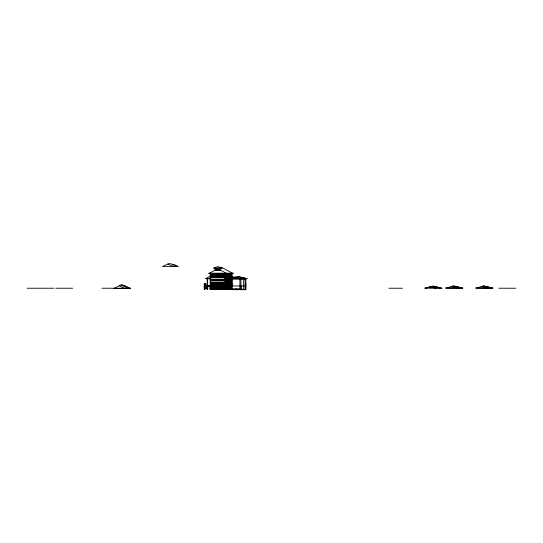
<?xml version="1.0" encoding="UTF-8"?>
<svg xmlns="http://www.w3.org/2000/svg" width="543" height="543" viewBox="0 0 543 543"><rect width="100%" height="100%" fill="white"/><g stroke="black" fill="none" stroke-linecap="round" stroke-linejoin="round"><path stroke-width="0.81" d="M220.682 289.494L220.702 288.564L220.77 289.188M226.424 283.589L226.424 279.713M227.782 283.27L229.173 283.018L229.166 285.401L227.782 285.401M228.08 280.242L228.08 279.645M228.868 285.401L228.874 283.018M227.415 285.713L227.415 279.604L229.54 279.604L229.73 285.713M229.845 286.08L229.845 283.989L231.515 283.989L231.515 279.292L225.433 279.292M230.212 286.08L230.212 284.356L231.881 284.356M230.504 286.08L230.504 284.647L231.881 284.647M231.427 289.283L231.881 289.507L231.881 273.509L231.881 288.143M231.542 289.494L231.542 289.052M236.578 289.052L236.578 289.494L236.612 289.052M240.929 289.276L240.929 285.944M231.881 289.507L231.542 289.684L245.796 289.684L245.796 278.478L225.433 278.498M228.881 280.242L228.888 279.645M210.168 278.912L205.763 278.573L210.168 276.238M221.021 267.088L233.239 273.543L208.811 273.543L216.304 269.45M207.378 286.229L210.168 286.392M215.184 269.891L220.614 269.885M213.827 267.937L217.899 266.579L221.972 268.276L213.827 268.276L221.972 267.937M231.881 277.989L239.008 276.543L246.474 278.763M456.161 286.385L462.792 288.224L445.769 288.224L453.235 286.005L454.647 286.005L462.113 288.224M487.757 286.772L492.874 288.224L475.851 288.224L483.318 286.005L484.729 286.005L492.196 288.224M431.006 286.819L436.124 288.224L431.006 286.819L424.986 288.224L442.009 288.224L433.497 286.08L424.986 288.224L432.418 286.344L439.857 288.224M210.121 286.88L210.121 288.801L239.911 288.822M210.508 285.951L204.453 285.985L204.453 283.609M215.184 269.952L220.614 269.939M172.979 264.726L174.452 264.726L178.355 266.511L162.466 266.511L168.54 263.728L170.807 263.728L176.882 266.511M215.985 268.615L217.119 268.615L217.146 269.776L215.958 269.776L215.958 268.588M217.343 268.615L218.476 268.615L218.503 269.776L217.315 269.776L217.315 268.588M218.7 268.615L219.834 268.615L219.861 269.776L218.673 269.776L218.673 268.588M215.985 269.185L217.119 269.185M217.343 269.185L218.476 269.185M218.7 269.185L219.834 269.185M208.811 273.204L233.239 273.183M211.071 273.624L212.768 273.624M213.223 273.624L214.913 273.624M215.367 273.624L217.064 273.624M211.152 273.713L212.68 273.713L212.68 276.93L211.152 276.93L211.186 273.747M215.456 273.713L216.983 273.713L216.983 276.93L215.456 276.93M222.915 273.713L224.442 273.713L224.442 276.93L222.915 276.93M211.186 275.321L212.652 275.321M213.331 275.321L214.804 275.321M215.483 275.321L216.949 275.321M218.646 275.321L220.119 275.321M220.797 275.321L222.27 275.321M222.915 275.321L224.415 275.321M231.644 275.661L231.725 277.806M225.433 275.864L231.087 275.864M225.433 275.98L231.087 275.98M225.433 276.659L226.648 276.659M230.666 276.659L231.881 276.659M224.985 276.93L225.433 276.93M210.508 277.018L224.985 277.018M231.881 277.018L235.703 277.018L241.268 278.763M225.433 277.113L226.648 277.113M230.666 277.113L231.881 277.113M242.035 277.303L247.153 278.763L231.82 278.763M210.616 277.473L224.985 277.473M227.327 277.453L228.291 277.453L228.291 273.747L227.327 273.747L227.327 278.125M229.024 277.453L229.988 277.453M226.648 277.846L230.666 277.846L230.666 273.652M225.433 278.077L231.881 278.077M225.433 278.125L231.087 278.172M231.881 278.43L247.153 278.43M205.763 278.573L210.168 278.573M225.433 278.64L231.881 278.64M231.488 278.912L245.117 279.156M225.433 279.061L231.881 279.061M210.508 279.509L225.094 279.509M210.508 280.188L225.094 280.188M210.168 280.527L225.433 280.521M225.861 281.641L226.988 281.641M229.96 281.641L231.094 281.641M217.519 282.672L211.41 282.672L211.41 287.994M224.191 282.672L218.082 282.672L218.082 287.994M211.634 282.896L217.288 282.896M218.306 282.896L223.967 282.896M231.766 283.351L231.725 285.618M245.796 289.684L245.796 283.575L245.456 285.944M211.634 283.684L217.288 283.684M218.306 283.684L223.967 283.684M230.239 283.779L231.087 283.779L230.239 283.779L230.273 287.573M225.433 283.779L226.736 283.779L226.662 287.573M211.634 283.914L217.288 283.914M218.306 283.914L223.967 283.914M225.433 283.887L226.736 283.887M230.239 283.887L231.087 283.887M211.634 284.871L212.883 284.871M213.107 284.871L214.349 284.871M214.573 284.871L215.822 284.871M216.046 284.871L217.288 284.871M218.306 284.871L219.555 284.871M219.779 284.871L221.021 284.871M221.252 284.871L222.494 284.871M222.718 284.871L223.967 284.871M124.048 285.577L130.68 288.557L113.657 288.557L121.123 284.905L122.542 284.905L130.001 288.557M228.881 285.713L227.103 285.713M211.634 285.835L212.883 285.835M213.107 285.835L214.349 285.835M214.573 285.835L215.822 285.835M216.046 285.835L217.288 285.835M218.306 285.835L219.555 285.835M219.779 285.835L221.021 285.835M221.252 285.835L222.494 285.835M222.718 285.835L223.967 285.835M204.202 285.985L210.168 285.985M245.796 285.944L225.325 285.957L225.325 279.224M207.453 286.093L211.322 286.059M224.273 286.059L231.881 286.08M204.202 286.229L210.433 286.229M210.168 286.514L211.322 286.514M224.273 286.514L231.881 286.5M204.202 286.623L207.114 286.623M210.168 286.629L210.616 286.629M224.985 286.636L231.881 286.636M211.634 286.799L212.883 286.799M213.107 286.799L214.349 286.799M214.573 286.799L215.822 286.799M216.046 286.799L217.288 286.799M218.306 286.799L219.555 286.799M219.779 286.799L221.021 286.799M221.252 286.799L222.494 286.799M222.718 286.799L223.967 286.799M230.354 286.724L226.621 286.724L226.621 288M204.202 287.016L207.114 287.016M226.621 287.152L230.354 287.152M204.202 287.417L207.114 287.417M226.621 287.573L230.354 287.573M204.202 287.81L207.114 287.81M211.634 287.756L217.288 287.756M218.306 287.756L223.967 287.756M445.769 287.892L462.792 287.892M475.851 287.892L492.874 287.892M210.168 288L231.881 288M224.985 288.116L225.433 288.116M27.15 288.224L53.818 288.224M55.644 288.224L72.667 288.224M101.969 288.224L130.68 288.224M204.202 288.211L207.114 288.211M210.168 288.224L231.881 288.231M388.91 288.224L402.539 288.224M498.827 288.224L515.85 288.224M220.458 288.292L231.881 288.353M204.202 288.604L207.114 288.604M211.58 288.89L213.277 288.89M213.732 288.89L215.422 288.89M215.876 288.89L217.573 288.89M218.028 288.89L219.725 288.89M204.202 288.964L207.114 288.964M210.168 288.971L231.427 288.971M211.241 289.229L220.064 289.229M228.976 289.283L230.449 289.283M220.702 289.412L231.427 289.412L231.427 287.96M204.541 289.528L204.202 283.609L205.946 283.609L205.946 285.985M210.168 289.453L221.137 289.5L210.168 289.473L210.168 273.231M231.318 289.494L236.836 289.494M225.433 278.926L231.881 278.932M227.022 279.686L225.834 279.686L225.834 283.589L227.022 283.589M227.415 280.283L229.54 280.283M229.933 283.595L231.121 283.595L231.121 279.693L229.933 279.693L229.96 283.561M225.433 283.982L227.103 283.989L227.103 286.08M225.433 284.349L226.736 284.349M225.433 284.641L226.445 284.641M227.103 285.713L229.845 285.713M481.431 286.487L486.996 288.224M453.201 286.012L460.64 288.224M451.335 286.487L456.907 288.224M433.158 286.161L441.33 288.224M237.596 276.543L245.002 278.763M121.096 284.912L128.535 288.557M119.229 285.747L124.802 288.557M167.862 264.041L173.265 266.511M219.297 269.45L226.791 273.543M486.996 287.892L483.318 286.005L490.729 288.224M245.117 278.478L245.117 289.684M243.644 278.478L243.644 289.684L243.644 289.276L239.911 289.222L239.911 278.478M240.929 278.478L240.929 289.222M236.388 289.052L236.388 289.494M236.157 289.052L236.157 289.494M231.997 289.052L231.997 289.494M231.827 278.478L231.766 286.08M231.773 289.052L231.773 289.494M231.542 273.516L231.542 278.383L225.325 278.383L225.325 273.679M231.569 278.932L231.637 286.08M231.087 273.523L231.087 278.498M231.087 279.061L231.087 286.5M230.551 275.98L230.599 278.125M230.524 279.72L230.524 283.561M230.551 283.887L230.551 286.039M230.558 288.089L230.558 289.494M230.449 288.095L230.476 289.494M230.354 273.38L230.327 278.125M230.354 283.779L230.354 288M230.273 273.468L230.273 277.846M230.056 275.98L230.056 278.125M230.015 278.125L229.988 273.747L229.024 273.747L228.983 278.125M229.75 275.98L229.75 278.125M229.709 288.095L229.709 289.487M229.207 275.98L229.255 278.125M228.976 288.095L228.976 289.48M228.874 280.636L228.874 282.767M228.861 288.089L228.861 289.48M228.746 273.468L228.712 278.125M228.657 273.38L228.671 278.125M228.576 273.468L228.576 277.846M228.474 280.636L228.474 282.767M228.474 283.018L228.474 285.401M228.406 275.98L228.447 278.125M228.135 275.98L228.175 278.125M228.08 280.636L228.08 282.767M228.08 283.018L228.08 285.401M228.08 288.157L228.08 289.473M227.802 288.496L227.802 289.467M227.639 275.98L227.639 278.125M227.456 279.645L227.456 285.713M227.374 275.98L227.374 278.125M227.049 273.468L227.062 278.125M226.96 273.38L226.96 277.846M226.988 279.713L226.988 283.561M226.831 275.98L226.831 278.125M226.648 273.652L226.567 278.125L226.526 275.98M226.621 283.779L226.621 286.08M226.574 288.496L226.574 289.46M226.526 283.887L226.445 286.08M226.255 275.98L226.255 278.125M226.295 283.887L226.255 286.039M225.983 275.98L226.031 278.125M226.031 283.887L226.031 286.039M226.01 288.496L226.01 289.453M225.759 275.98L225.759 278.125M225.759 283.887L225.759 286.039M225.718 275.98L225.718 278.125M225.718 283.887L225.718 286.039M225.433 273.516L225.433 288.224M225.094 273.523L225.094 286.059M224.985 273.523L224.985 279.177L210.616 279.177L210.616 273.523M224.782 288.496L224.782 289.439M224.727 286.059L224.727 282.021L210.874 282.021L210.874 286.059M224.53 277.018L224.53 273.624L222.834 273.624L222.834 277.018M224.273 287.994L224.273 282.584L218.001 282.584L218.001 287.994M223.967 282.672L223.967 287.994M223.933 282.923L223.933 283.656M223.682 273.74L223.682 276.903M223.607 289.433L222.135 289.412M222.949 273.74L222.949 276.903M222.718 283.914L222.718 287.756M222.494 283.914L222.494 287.756M222.379 277.018L222.379 273.624L220.682 273.624L220.682 277.018M221.53 273.74L221.53 276.903M221.252 282.896L221.252 283.684M221.252 283.914L221.252 287.756M221.021 282.896L221.021 283.684M221.021 283.914L221.021 287.756M220.994 282.923L220.994 283.656M220.614 268.276L220.614 270.088L215.184 270.088L215.184 267.937M220.458 288.231L220.458 288.774M220.282 268.276L220.282 270.088M220.234 277.018L220.234 273.624L218.537 273.624L218.537 277.018M219.942 269.864L219.942 268.507L215.87 268.507L215.87 269.864M219.779 283.914L219.779 287.756M219.555 283.914L219.555 287.756M219.386 273.74L219.386 276.903M219.263 268.615L219.263 269.749M218.585 268.507L218.585 269.864M218.306 282.672L218.306 287.994M218.082 273.523L218.082 277.018M217.906 268.615L217.906 269.749M217.519 273.523L217.519 277.018M217.519 287.994L217.6 282.584L211.322 282.584L211.322 287.994M217.288 282.672L217.288 287.994M217.227 268.507L217.227 269.864M217.261 282.923L217.261 283.656M217.064 273.523L217.064 277.018M216.548 268.615L216.548 269.749M216.216 273.74L216.216 276.903M216.046 283.914L216.046 287.756M215.822 283.914L215.822 287.756M215.53 267.937L215.53 270.088M215.483 273.74L215.483 276.903M215.367 273.523L215.367 277.018M214.913 273.523L214.913 277.018M214.573 282.896L214.573 283.684M214.573 283.914L214.573 287.756M214.349 282.896L214.349 283.684M214.349 283.914L214.349 287.756M214.322 282.923L214.322 283.656M214.071 273.74L214.071 276.903M213.223 273.523L213.223 277.018M213.107 283.914L213.107 287.756M212.883 283.914L212.883 287.756M212.768 273.523L212.768 277.018M211.919 273.74L211.919 276.903M211.634 282.672L211.634 287.994M211.071 273.523L211.071 277.018M210.616 288.761L210.616 289.453M210.508 273.523L210.508 286.059M207.718 285.985L207.718 289.521L207.378 285.985M207.453 278.912L207.453 289.222L207.114 278.912M205.682 283.609L205.682 285.985M204.372 283.609L204.372 288.604M227.782 280.636L227.782 282.767L229.173 282.767L229.173 280.636L227.782 280.636M229.268 280.555L229.268 285.482L227.687 285.482L227.687 280.555L229.268 280.555M231.209 279.604L231.203 283.677L229.845 283.677L229.845 279.604L231.209 279.604M214.831 273.713L213.304 273.713L213.331 276.903L214.831 276.93L214.831 273.713M220.146 273.713L218.619 273.713L218.646 276.903L220.146 276.93L220.146 273.713M222.297 273.713L220.77 273.713L220.797 276.903L222.297 276.93L222.297 273.713M227.103 279.604L225.745 279.604L225.745 283.677L227.103 283.677L227.103 279.604M231.427 289.5L221.137 289.433L231.427 289.5M230.863 278.125L230.863 275.98L230.823 278.125M230.863 286.039L230.863 283.887L230.823 286.039M229.519 278.125L229.519 275.98L229.479 278.125M227.911 278.125L227.911 275.98L227.87 278.125"/></g></svg>
